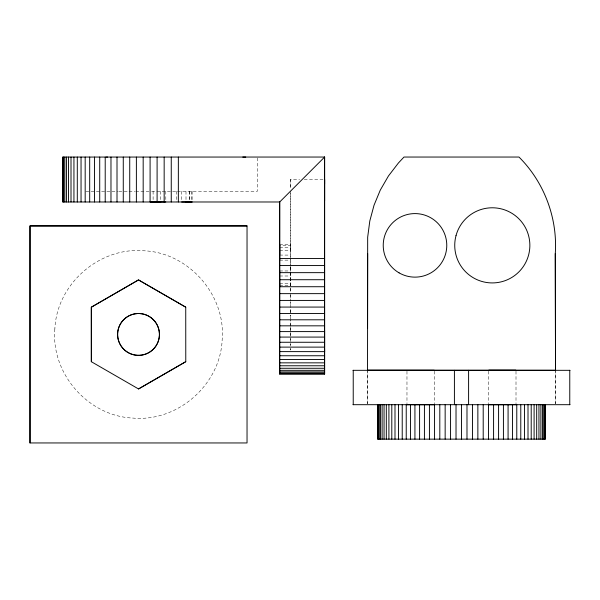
<?xml version="1.0" encoding="UTF-8"?>
<svg xmlns="http://www.w3.org/2000/svg" width="600" height="600" viewBox="0 0 600 600"><rect width="100%" height="100%" fill="white"/><g stroke="black" fill="none" stroke-linecap="round" stroke-linejoin="round"><path stroke-width="0.45" stroke-dasharray="3 2.25" d="M279.69 244.635L290.34 244.635L290.34 245.34L279.697 245.347M290.347 348.705L290.347 349.98L290.347 343.538M290.347 338.618L290.34 345.075M290.355 327.195L290.332 340.095M290.355 326.43L290.355 315.21M290.355 307.77L290.355 301.92L290.332 306.097M290.355 294.983L290.355 301.065L290.355 267.165M290.325 264.728L290.332 192.472M367.403 403.763L367.507 371.25L367.53 403.763M290.34 179.453L290.332 188.325L290.34 179.453L299.603 179.453M304.237 179.453L324.608 179.453M85.86 191.333L110.325 191.333M111.968 191.333L117.915 191.333M118.785 191.333L123.405 191.333M124.163 191.333L128.19 191.333M129.023 191.333L134.873 191.333M135.683 191.333L148.958 191.333M151.657 191.333L176.873 191.333M177.458 191.333L257.31 191.333L257.31 157.995M279.683 247.44L290.34 247.433M279.683 250.763L290.347 250.763L290.34 244.635M279.705 255.083L290.347 255.09M279.675 260.138L290.347 260.138M279.683 270.96L290.347 270.96M279.683 276L290.347 276M279.69 283.657L290.34 283.657M279.697 285.743L290.34 285.743L290.34 267.345M555.555 403.763L555.495 371.25L555.457 403.763M290.347 190.995L290.355 265.553M290.332 336.3L290.332 322.298M516 371.243L516.007 403.778M488.737 371.19L488.76 403.822M434.22 371.19L434.243 403.822M406.972 371.25L406.972 403.793M290.325 265.53L290.325 271.163M290.325 272.1L290.325 285.99M290.325 287.812L290.325 292.312M290.332 312.57L290.332 308.58L290.332 320.558M192.127 191.333L192.127 201.983M191.415 191.333L191.415 201.097M189.33 191.333L189.33 201.99M189.322 191.333L189.322 201.09M185.993 191.333L186.007 201.105M181.665 191.333L181.68 201.998M176.618 191.333L176.632 201.998M165.795 191.333L165.81 201.112M160.755 191.333L160.77 201.112M153.105 191.333L153.113 201.105M54.855 328.957C50.828 373.582 88.252 416.257 133.028 418.08C177.66 422.107 220.327 384.675 222.157 339.9C226.178 295.275 188.752 252.6 143.977 250.778C99.345 246.75 56.677 284.183 54.855 328.957"/><path stroke-width="0.9" d="M30 442.95L30 225.923L247.035 225.923L247.035 442.957L30 442.95L30 225.923L247.035 225.923M279.683 255.09L279.69 244.635L279.705 260.13M324.63 157.042L324.608 374.017L279.69 374.017L279.712 201.983L324.63 157.042L62.738 157.065L62.738 201.983L279.712 201.983M324.608 184.02L324.608 179.453L324.615 200.82M367.575 328.275L367.673 237.195L369.803 220.995L374.032 205.215L380.28 190.118L388.455 175.972L398.4 163.012L403.987 157.042L518.977 157.042C544.17 182.07 557.7 218.093 555.285 253.53L555.495 370.32L555.285 253.53M279.697 283.65L279.697 286.455L279.683 270.96M324.615 350.903L324.608 351.638L279.705 351.615M367.673 253.53L367.53 370.32M138.532 388.95L185.775 361.68L185.738 307.17L138.502 279.923L91.312 307.192L91.328 361.702L138.532 388.95L185.775 361.68M242.782 157.065L245.76 157.065M434.22 370.26L367.403 370.26L555.555 370.26M488.76 404.752L516.007 404.707M106.507 157.065L107.528 157.065M165.795 201.968L150.308 201.99L160.77 201.998M181.68 201.998L192.127 201.983L186 201.975M324.63 258.472L279.712 258.472L279.705 265.538M279.712 265.56L324.63 265.56M279.712 272.655L324.63 272.655M279.712 279.72L324.63 279.72M279.712 286.725L324.63 286.725M279.712 293.64L324.623 293.64M279.705 300.428L324.623 300.428M279.705 307.072L324.623 307.072M279.705 313.538L324.623 313.538M279.705 319.8L324.623 319.8M279.705 325.83L324.623 325.83M279.705 331.597L324.623 331.597M279.705 337.08L324.623 337.08M279.705 342.263L324.623 342.263M279.705 347.115L324.623 347.115M279.705 355.748L324.623 355.748M279.697 359.498L324.615 359.498M279.697 362.843L324.615 362.843M279.697 365.767L324.615 365.767M279.697 368.272L324.615 368.272M279.697 370.327L324.615 370.327M352.995 370.32L570 370.32M488.76 370.335L516 370.312L488.737 370.26M279.697 371.94L324.615 371.94M279.69 374.017L279.69 373.087L324.615 373.095M279.69 373.785L324.608 373.793M352.995 404.692L570 404.692M406.972 404.722L434.243 404.752M185.738 307.17L138.502 279.923L91.343 307.192L91.358 361.702M324.608 351.638L324.608 348.697M324.608 374.017L324.6 330.263M279.69 373.087L279.675 265.522M569.768 370.32L569.768 404.692M545.325 404.715L545.325 439.14L377.67 439.14L377.67 404.715M545.145 404.715L545.145 439.14M544.612 404.715L544.612 439.14M543.72 404.715L543.72 439.14M542.475 404.715L542.475 439.14M540.885 404.715L540.885 439.14M538.95 404.715L538.95 439.14M536.685 404.715L536.685 439.14M534.097 404.715L534.097 439.14M531.202 404.715L531.202 439.14M528.007 404.715L528.007 439.14M524.528 404.715L524.528 439.14M520.778 404.715L520.778 439.14M516.78 404.715L516.78 439.14M512.535 404.715L512.535 439.14M508.08 404.715L508.08 439.14M503.423 404.715L503.423 439.14M498.585 404.715L498.585 439.14M493.582 404.715L493.582 439.14M488.452 404.715L488.452 439.14M483.202 404.715L483.202 439.14M477.862 404.715L477.862 439.14M472.447 404.715L472.447 439.14M468.6 370.32L468.6 404.692M466.987 404.715L466.987 439.14M461.505 404.715L461.505 439.14M456.022 404.715L456.022 439.14M454.41 370.32L454.41 404.692M450.562 404.715L450.562 439.14M445.155 404.715L445.155 439.14M439.808 404.715L439.808 439.14M434.558 404.715L434.558 439.14M429.428 404.715L429.428 439.14M424.425 404.715L424.425 439.14M419.588 404.715L419.588 439.14M414.93 404.715L414.93 439.14M410.475 404.715L410.475 439.14M406.23 404.715L406.23 439.14M402.225 404.715L402.225 439.14M398.475 404.715L398.475 439.14M394.995 404.715L394.995 439.14M391.8 404.715L391.8 439.14M388.905 404.715L388.905 439.14M386.317 404.715L386.317 439.14M384.053 404.715L384.053 439.14M382.118 404.715L382.118 439.14M380.528 404.715L380.528 439.14M379.282 404.715L379.282 439.14M378.382 404.715L378.382 439.14M377.85 404.715L377.85 439.14M353.228 370.32L353.228 404.692M324.593 157.042L324.6 347.085M279.675 201.983L279.675 258.428M178.35 157.065L178.35 201.983M171.255 157.065L171.255 201.983M164.16 157.065L164.16 201.983M157.095 157.065L157.095 201.983M150.09 157.065L150.09 201.983M143.175 157.065L143.175 201.983M136.38 157.065L136.38 201.983M129.735 157.065L129.735 201.983M123.27 157.065L123.27 201.983M117.007 157.065L117.007 201.983M110.977 157.065L110.977 201.983M105.21 157.065L105.21 201.983M99.72 157.065L99.72 201.983M94.537 157.065L94.537 201.983M89.685 157.065L89.685 201.983M85.177 157.065L85.177 201.983M81.045 157.065L81.045 201.983M77.295 157.065L77.295 201.983M73.942 157.065L73.942 201.983M71.01 157.065L71.01 201.983M68.505 157.065L68.505 201.983M66.442 157.065L66.442 201.983M64.83 157.065L64.83 201.983M63.675 157.065L63.675 201.983M62.977 157.065L62.97 201.983M456.015 235.642L455.46 238.035A37.56 37.56 0 0 0 492.3 282.923A37.56 37.56 0 0 0 529.14 238.035L528.585 235.642A37.56 37.56 0 0 0 456.015 235.642M399.112 272.88A31.777 31.777 0 0 0 446.775 245.362A31.777 31.777 0 0 0 399.112 217.845A31.777 31.777 0 0 0 399.112 272.88M123.75 349.222A20.91 20.91 0 0 0 158.73 339.84A20.91 20.91 0 0 0 133.118 314.235A20.91 20.91 0 0 0 123.72 349.222A20.91 20.91 0 0 0 158.7 339.84A20.91 20.91 0 0 0 133.087 314.235A20.91 20.91 0 0 0 123.75 349.222"/></g></svg>
